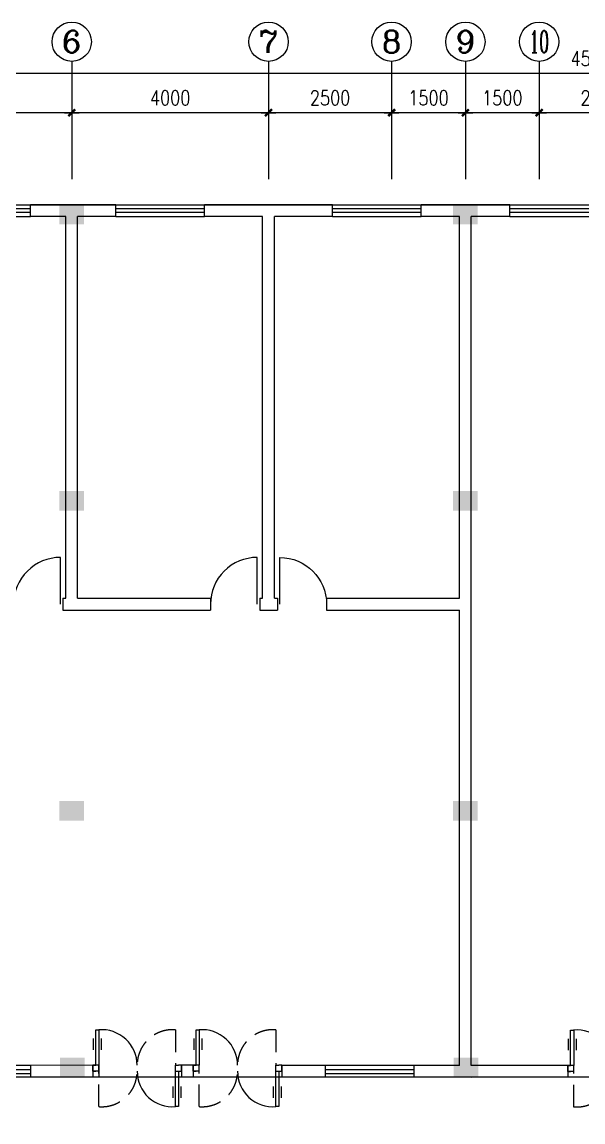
# Model space of a CAD drawing. Header units: millimetres. Extents: x 835 to 55583, y 619 to 39342.
# Drawn here: x 16662 to 28062, y 16978 to 39342 of the extents above; entities that cross this region are included whole.
import ezdxf
from ezdxf.enums import TextEntityAlignment as Align

# ---------------------------------------------------------------- set-up
doc = ezdxf.new("R2010")
doc.units = ezdxf.units.MM
doc.linetypes.add('DASHED2', pattern=[0.375, 0.25, -0.125])
doc.layers.get('Defpoints').update_dxf_attribs({"color": 8})
for name, color, linetype in [('AXIS', 3, 'Continuous'), ('AXIS_TEXT', 7, 'Continuous'), ('COLUMN', 7, 'Continuous'), ('WALL', 255, 'Continuous'), ('WINDOW', 2, 'Continuous'), ('WINDOW_TEXT', 7, 'Continuous'), ('家具', 64, 'Continuous')]:
    doc.layers.add(name, color=color, linetype=linetype)
doc.styles.add('COMPLEX', font='COMPLEX')
doc.styles.add('DIM_FONT', font='SIMPLEX', dxfattribs={"width": 0.8})
doc.styles.add('SIMPLEX', font='SIMPLEX.SHX')
doc.dimstyles.new('AXIS', dxfattribs={"dimtxt": 300, "dimasz": 1, "dimexe": 250, "dimexo": 300, "dimgap": 150, "dimtad": 1, "dimdec": 0, "dimzin": 0, "dimdsep": 46, "dimtxsty": 'DIM_FONT', "dimblk": '_DIMX', "dimcen": 0.09, "dimse1": 1, "dimse2": 1, "dimclrt": 7, "dimadec": 0, "dimazin": 0, "dimtfac": 1, "dimtdec": 0, "dimtix": 1, "dimtmove": 2, "dimatfit": 3, "dimldrblk": '_DIMX', "dimfxl": 1, "dimtolj": 1, "dimtzin": 0, "dimarcsym": 0})

# ---------------------------------------------------------------- blocks, each defined once
blk = doc.blocks.new('_WBLK')
for p, q in [((-0.5, 0.5), (0.5, 0.5)), ((0.5, 0.167), (-0.5, 0.167)), ((0.5, -0.167), (-0.5, -0.167)), ((-0.5, -0.5), (0.5, -0.5))]:
    blk.add_line(p, q)
at = {"layer": 'WINDOW_TEXT', "style": 'SIMPLEX', "flags": 9}
blk.add_attdef('A', text='', height=1, dxfattribs=at).set_placement((0, 1.5), align=Align.MIDDLE)
blk = doc.blocks.new('M_A19UKF')
for p, q in [((-0.467, -0.003), (-0.467, 0.397)), ((-0.467, 0.397), (-0.433, 0.397)), ((-0.433, 0.397), (-0.433, -0.003)), ((-0.495, 0.298), (-0.495, 0.169)), ((-0.405, 0.298), (-0.405, 0.169)), ((-0.5, -0.003), (-0.5, -0.069)), ((-0.433, -0.003), (-0.5, -0.003)), ((-0.5, -0.003), (-0.5, -0.003)), ((-0.5, -0.069), (-0.5, -0.069)), ((-0.5, -0.069), (-0.467, -0.069)), ((-0.433, -0.003), (-0.467, -0.003)), ((-0.433, -0.069), (-0.467, -0.069)), ((-0.433, -0.003), (-0.433, -0.069)), ((0.433, -0.003), (0.433, -0.069)), ((0.433, -0.003), (0.467, -0.003)), ((0.433, -0.003), (0.5, -0.003)), ((0.433, -0.469), (0.433, -0.069)), ((0.433, -0.069), (0.5, -0.069)), ((0.433, -0.069), (0.467, -0.069)), ((0.5, -0.003), (0.467, -0.003)), ((0.467, -0.069), (0.467, -0.469)), ((0.5, -0.069), (0.467, -0.069)), ((0.5, -0.003), (0.5, -0.069)), ((0.5, -0.003), (0.5, -0.003)), ((0.5, -0.069), (0.5, -0.069)), ((0.405, -0.37), (0.405, -0.242)), ((0.495, -0.37), (0.495, -0.242)), ((0.467, -0.469), (0.433, -0.469))]:
    blk.add_line(p, q)
at = {"linetype": 'DASHED2'}
for p, q in [((0.433, 0.397), (0.433, -0.003)), ((-0.433, -0.469), (-0.433, -0.069))]:
    blk.add_line(p, q, dxfattribs=at)
for centre, start, end in [((-0.4, -0.001), 359.8007, 94.7805), ((0.4, -0.071), 179.8007, 274.7805)]:
    blk.add_arc(centre, 0.4, start, end)
for centre, start, end in [((0.4, -0.001), 85.2195, 180.1993), ((-0.4, -0.071), 265.2195, 0.1993)]:
    blk.add_arc(centre, 0.4, start, end, dxfattribs=at)
blk = doc.blocks.new('_FZH')
blk.add_solid([(-0.5, -0.5), (0.5, -0.5), (-0.5, 0.5), (0.5, 0.5)])
blk = doc.blocks.new('_DIMX')
blk.add_line((-150, 0), (150, 0))
at = {"const_width": 50}
blk.add_lwpolyline([(-70, -70), (70, 70)], dxfattribs=at)
blk = doc.blocks.new('*D91')
at = {"layer": 'AXIS', "color": 0, "lineweight": -2}
blk.add_line((24171, 37498), (21673, 37498), dxfattribs=at)
at = {"layer": 'Defpoints', "color": 0}
for p in [(21672, 37498), (21672, 36150), (24172, 36150)]:
    blk.add_point(p, dxfattribs=at)
at = {"layer": 'AXIS', "color": 0, "lineweight": -2, "rotation": 180}
blk.add_blockref('_DIMX', (21672, 37498), dxfattribs=at)
at = {"layer": 'AXIS', "color": 0, "lineweight": -2}
blk.add_blockref('_DIMX', (24172, 37498), dxfattribs=at)
at = {"layer": 'AXIS', "color": 7, "insert": (22922, 37798), "char_height": 300, "attachment_point": 5, "style": 'DIM_FONT'}
blk.add_mtext('\\A1;2500', dxfattribs=at)
blk = doc.blocks.new('*D92')
at = {"layer": 'AXIS', "color": 0, "lineweight": -2}
blk.add_line((50971, 38298), (5673, 38298), dxfattribs=at)
at = {"layer": 'Defpoints', "color": 0}
for p in [(5672, 38298), (5672, 36150), (50972, 36150)]:
    blk.add_point(p, dxfattribs=at)
at = {"layer": 'AXIS', "color": 0, "lineweight": -2, "rotation": 180}
blk.add_blockref('_DIMX', (5672, 38298), dxfattribs=at)
at = {"layer": 'AXIS', "color": 0, "lineweight": -2}
blk.add_blockref('_DIMX', (50972, 38298), dxfattribs=at)
at = {"layer": 'AXIS', "color": 7, "insert": (28322, 38598), "char_height": 300, "attachment_point": 5, "style": 'DIM_FONT'}
blk.add_mtext('\\A1;45300', dxfattribs=at)
blk = doc.blocks.new('*D113')
at = {"layer": 'AXIS', "color": 0, "lineweight": -2}
blk.add_line((21671, 37498), (17673, 37498), dxfattribs=at)
at = {"layer": 'Defpoints', "color": 0}
for p in [(17672, 37498), (17672, 36150), (21672, 36150)]:
    blk.add_point(p, dxfattribs=at)
at = {"layer": 'AXIS', "color": 0, "lineweight": -2, "rotation": 180}
blk.add_blockref('_DIMX', (17672, 37498), dxfattribs=at)
at = {"layer": 'AXIS', "color": 0, "lineweight": -2}
blk.add_blockref('_DIMX', (21672, 37498), dxfattribs=at)
at = {"layer": 'AXIS', "color": 7, "insert": (19672, 37798), "char_height": 300, "attachment_point": 5, "style": 'DIM_FONT'}
blk.add_mtext('\\A1;4000', dxfattribs=at)
blk = doc.blocks.new('*D114')
at = {"layer": 'AXIS', "color": 0, "lineweight": -2}
blk.add_line((17671, 37498), (13673, 37498), dxfattribs=at)
at = {"layer": 'Defpoints', "color": 0}
for p in [(13672, 37498), (13672, 36150), (17672, 36150)]:
    blk.add_point(p, dxfattribs=at)
at = {"layer": 'AXIS', "color": 0, "lineweight": -2, "rotation": 180}
blk.add_blockref('_DIMX', (13672, 37498), dxfattribs=at)
at = {"layer": 'AXIS', "color": 0, "lineweight": -2}
blk.add_blockref('_DIMX', (17672, 37498), dxfattribs=at)
at = {"layer": 'AXIS', "color": 7, "insert": (15672, 37798), "char_height": 300, "attachment_point": 5, "style": 'DIM_FONT'}
blk.add_mtext('\\A1;4000', dxfattribs=at)
blk = doc.blocks.new('_AXISO')
blk.add_circle((0, 0), 0.5)
at = {"layer": 'AXIS_TEXT', "style": 'COMPLEX', "width": 1.041667}
blk.add_attdef('A', text='', height=0.56, dxfattribs=at).set_placement((-0.25, -0.28), (0.25, -0.28), align=Align.FIT)
blk = doc.blocks.new('*D155')
at = {"layer": 'AXIS', "color": 0, "lineweight": -2}
blk.add_line((29671, 37498), (27173, 37498), dxfattribs=at)
at = {"layer": 'Defpoints', "color": 0}
for p in [(27172, 37498), (27172, 36150), (29672, 36150)]:
    blk.add_point(p, dxfattribs=at)
at = {"layer": 'AXIS', "color": 0, "lineweight": -2, "rotation": 180}
blk.add_blockref('_DIMX', (27172, 37498), dxfattribs=at)
at = {"layer": 'AXIS', "color": 0, "lineweight": -2}
blk.add_blockref('_DIMX', (29672, 37498), dxfattribs=at)
at = {"layer": 'AXIS', "color": 7, "insert": (28422, 37798), "char_height": 300, "attachment_point": 5, "style": 'DIM_FONT'}
blk.add_mtext('\\A1;2500', dxfattribs=at)
blk = doc.blocks.new('*D156')
at = {"layer": 'AXIS', "color": 0, "lineweight": -2}
blk.add_line((27171, 37498), (25673, 37498), dxfattribs=at)
at = {"layer": 'Defpoints', "color": 0}
for p in [(25672, 37498), (25672, 36150), (27172, 36150)]:
    blk.add_point(p, dxfattribs=at)
at = {"layer": 'AXIS', "color": 0, "lineweight": -2, "rotation": 180}
blk.add_blockref('_DIMX', (25672, 37498), dxfattribs=at)
at = {"layer": 'AXIS', "color": 0, "lineweight": -2}
blk.add_blockref('_DIMX', (27172, 37498), dxfattribs=at)
at = {"layer": 'AXIS', "color": 7, "insert": (26422, 37798), "char_height": 300, "attachment_point": 5, "style": 'DIM_FONT'}
blk.add_mtext('\\A1;1500', dxfattribs=at)
blk = doc.blocks.new('*D157')
at = {"layer": 'AXIS', "color": 0, "lineweight": -2}
blk.add_line((25671, 37498), (24173, 37498), dxfattribs=at)
at = {"layer": 'Defpoints', "color": 0}
for p in [(24172, 37498), (24172, 36150), (25672, 36150)]:
    blk.add_point(p, dxfattribs=at)
at = {"layer": 'AXIS', "color": 0, "lineweight": -2, "rotation": 180}
blk.add_blockref('_DIMX', (24172, 37498), dxfattribs=at)
at = {"layer": 'AXIS', "color": 0, "lineweight": -2}
blk.add_blockref('_DIMX', (25672, 37498), dxfattribs=at)
at = {"layer": 'AXIS', "color": 7, "insert": (24922, 37798), "char_height": 300, "attachment_point": 5, "style": 'DIM_FONT'}
blk.add_mtext('\\A1;1500', dxfattribs=at)
blk = doc.blocks.new('_DBLK')
blk.add_line((-0.45, 0), (-0.45, -0.95))
blk.add_arc((-0.45, 0), 0.95, 270, 0)
at = {"layer": 'WINDOW_TEXT', "style": 'SIMPLEX', "flags": 9}
blk.add_attdef('A', text='', height=1, dxfattribs=at).set_placement((0, 1.5), align=Align.MIDDLE)

msp = doc.modelspace()

# ---------------------------------------------------------------- linework, layer by layer
at = {"layer": 'AXIS'}
for p, q in [((17671.7, 38541.8), (17671.7, 36149.6)), ((21671.7, 38541.8), (21671.7, 36149.6)), ((24171.7, 38541.8), (24171.7, 36149.6)), ((25671.7, 38541.8), (25671.7, 36149.6)), ((27171.7, 38541.8), (27171.7, 36149.6))]:
    msp.add_line(p, q, dxfattribs=at)
at = {"layer": 'WALL'}
for p, q in [((18571.7, 35625.9), (16831.7, 35625.9)), ((16831.7, 35385.9), (16831.7, 35625.9)), ((18571.7, 35385.9), (18571.7, 35625.9)), ((22971.7, 35625.9), (20371.7, 35625.9)), ((20371.7, 35385.9), (20371.7, 35625.9)), ((22971.7, 35385.9), (22971.7, 35625.9)), ((24771.7, 35385.9), (24771.7, 35625.9)), ((26571.7, 35625.9), (24771.7, 35625.9)), ((26571.7, 35385.9), (26571.7, 35625.9)), ((17551.7, 35385.9), (16831.7, 35385.9)), ((17551.7, 27625.9), (17551.7, 35385.9)), ((17791.7, 27625.9), (17791.7, 35385.9)), ((18571.7, 35385.9), (17791.7, 35385.9)), ((21551.7, 35385.9), (20371.7, 35385.9)), ((21551.7, 27625.9), (21551.7, 35385.9)), ((21791.7, 27625.9), (21791.7, 35385.9)), ((22971.7, 35385.9), (21791.7, 35385.9)), ((25551.7, 35385.9), (24771.7, 35385.9)), ((25551.7, 27625.9), (25551.7, 35385.9)), ((25791.7, 18125.9), (25791.7, 35385.9)), ((26571.7, 35385.9), (25791.7, 35385.9)), ((17491.7, 27625.9), (17551.7, 27625.9)), ((17491.7, 27625.9), (17491.7, 27385.9)), ((17791.7, 27625.9), (20491.7, 27625.9)), ((20491.7, 27625.9), (20491.7, 27385.9)), ((21491.7, 27625.9), (21551.7, 27625.9)), ((21491.7, 27625.9), (21491.7, 27385.9)), ((21791.7, 27625.9), (21851.7, 27625.9)), ((21851.7, 27625.9), (21851.7, 27385.9)), ((22851.7, 27625.9), (25551.7, 27625.9)), ((22851.7, 27625.9), (22851.7, 27385.9)), ((17491.7, 27385.9), (20491.7, 27385.9)), ((21491.7, 27385.9), (21851.7, 27385.9)), ((22851.7, 27385.9), (25551.7, 27385.9)), ((25551.7, 18125.9), (25551.7, 27385.9)), ((18221.7, 18130.9), (16831.7, 18125.9)), ((16831.7, 18125.9), (16831.7, 17885.9)), ((18101.7, 18125.9), (18101.7, 17885.9)), ((18221.7, 18130.9), (18221.7, 17890.9)), ((20141.7, 18130.9), (19901.7, 18130.9)), ((19901.7, 18130.9), (19901.7, 18125.9)), ((19901.7, 18125.9), (19901.7, 17890.9)), ((20141.7, 18130.9), (20141.7, 18130.9)), ((20141.7, 18130.9), (20141.7, 17890.9)), ((21941.7, 18130.9), (21941.7, 17890.9)), ((22821.7, 18125.9), (21941.7, 18125.9)), ((22821.7, 18125.9), (22821.7, 17885.9)), ((24771.7, 18125.9), (24621.7, 18125.9)), ((24621.7, 18125.9), (24621.7, 17885.9)), ((25551.7, 18125.9), (24771.7, 18125.9)), ((27751.7, 18125.9), (25791.7, 18125.9)), ((27751.7, 18125.9), (27751.7, 17885.9)), ((18221.7, 17890.9), (16831.7, 17885.9)), ((20141.7, 17890.9), (19901.7, 17890.9)), ((22821.7, 17885.9), (21941.7, 17885.9)), ((24771.7, 17885.9), (24621.7, 17885.9)), ((25791.3, 17884), (24771.7, 17887.1)), ((27751.7, 17885.9), (25791.3, 17884))]:
    msp.add_line(p, q, dxfattribs=at)
at = {"layer": '家具'}
msp.add_lwpolyline([(51091.7, 35625.9), (51091.7, 7385.9), (33551.7, 7385.9), (33551.7, 17885.9), (5551.7, 17885.9), (5551.7, 35625.9)], close=True, dxfattribs=at)

# ---------------------------------------------------------------- block references
at = {"layer": 'AXIS'}
ref = msp.add_blockref('_AXISO', (17671.7, 38941.8), dxfattribs=dict(at, xscale=800, yscale=800, zscale=800))
ref.add_attrib('A', '6', dxfattribs={"layer": 'AXIS_TEXT', "height": 448, "style": 'COMPLEX', "width": 1.339286}).set_placement((17471.7, 38717.8), (17871.7, 38717.8), align=Align.FIT)
ref = msp.add_blockref('_AXISO', (21671.7, 38941.8), dxfattribs=dict(at, xscale=800, yscale=800, zscale=800))
ref.add_attrib('A', '7', dxfattribs={"layer": 'AXIS_TEXT', "height": 448, "style": 'COMPLEX', "width": 1.339286}).set_placement((21471.7, 38717.8), (21871.7, 38717.8), align=Align.FIT)
ref = msp.add_blockref('_AXISO', (24171.7, 38941.8), dxfattribs=dict(at, xscale=800, yscale=800, zscale=800))
ref.add_attrib('A', '8', dxfattribs={"layer": 'AXIS_TEXT', "height": 448, "style": 'COMPLEX', "width": 1.339286}).set_placement((23971.7, 38717.8), (24371.7, 38717.8), align=Align.FIT)
ref = msp.add_blockref('_AXISO', (25671.7, 38941.8), dxfattribs=dict(at, xscale=800, yscale=800, zscale=800))
ref.add_attrib('A', '9', dxfattribs={"layer": 'AXIS_TEXT', "height": 448, "style": 'COMPLEX', "width": 1.339286}).set_placement((25471.7, 38717.8), (25871.7, 38717.8), align=Align.FIT)
ref = msp.add_blockref('_AXISO', (27171.7, 38941.8), dxfattribs=dict(at, xscale=800, yscale=800, zscale=800))
ref.add_attrib('A', '10', dxfattribs={"layer": 'AXIS_TEXT', "height": 448, "style": 'COMPLEX', "width": 0.646552}).set_placement((26971.7, 38717.8), (27371.7, 38717.8), align=Align.FIT)
at = {"layer": 'COLUMN', "xscale": 400, "yscale": 500, "zscale": 400, "rotation": 270}
for p in [(17671.7, 35425.9), (25671.7, 35425.9), (17671.7, 29605.9), (25671.7, 29605.9), (17671.7, 23305.9), (25671.7, 23305.9), (17681.7, 18085.9), (25681.7, 18085.9)]:
    msp.add_blockref('_FZH', p, dxfattribs=at)
at = {"layer": 'WINDOW', "xscale": 1800, "zscale": 1800}
for p, yscale in [((15931.7, 35505.9), 240), ((19471.7, 35505.9), 239.9999999850988), ((23871.7, 35505.9), 240.0000000149012), ((27471.7, 35505.9), 240.0000000149012)]:
    msp.add_blockref('_WBLK', p, dxfattribs=dict(at, yscale=yscale))
at = {"layer": 'WINDOW', "rotation": 180}
for name, p, xscale, yscale, zscale in [('_DBLK', (16991.7, 27505.9), 1000, 1000, 1000), ('_DBLK', (20991.7, 27505.9), 1000, 1000, 1000), ('_DBLK', (22351.7, 27505.9), -1000, 1000, 1000), ('M_A19UKF', (19001.7, 18005.9), 1800, 1800, 1800), ('M_A19UKF', (21041.7, 18005.9), 1800, 1800, 1800), ('M_A19UKF', (28651.7, 18000.9), 1800, 1800, 1800), ('_WBLK', (15931.7, 18005.9), 1800, 240, 1800), ('_WBLK', (23721.7, 18005.9), 1800, 240, 1800)]:
    msp.add_blockref(name, p, dxfattribs=dict(at, xscale=xscale, yscale=yscale, zscale=zscale))

# ---------------------------------------------------------------- dimensions: what is measured, and where the dimension line sits
at = {"layer": 'AXIS'}
dim = msp.add_aligned_dim(p1=(50971.7, 36149.6), p2=(5671.7, 36149.6), distance=-2148.8, dimstyle='AXIS', dxfattribs=at)
dim.commit()
dim.dimension.update_dxf_attribs({"geometry": '*D92', "text_midpoint": (28321.7, 38598.4)})
for base, p1, p2, picture, middle in [((13671.7, 37498.4), (17671.7, 36149.6), (13671.7, 36149.6), '*D114', (15671.7, 37798.4)), ((17671.7, 37498.4), (21671.7, 36149.6), (17671.7, 36149.6), '*D113', (19671.7, 37798.4)), ((21671.7, 37498.4), (24171.7, 36149.6), (21671.7, 36149.6), '*D91', (22921.7, 37798.4)), ((24171.7, 37498.4), (25671.7, 36149.6), (24171.7, 36149.6), '*D157', (24921.7, 37798.4)), ((25671.7, 37498.4), (27171.7, 36149.6), (25671.7, 36149.6), '*D156', (26421.7, 37798.4)), ((27171.7, 37498.4), (29671.7, 36149.6), (27171.7, 36149.6), '*D155', (28421.7, 37798.4))]:
    dim = msp.add_linear_dim(base=base, p1=p1, p2=p2, dimstyle='AXIS', dxfattribs=at)
    dim.commit()
    dim.dimension.update_dxf_attribs({"geometry": picture, "text_midpoint": middle})

doc.saveas('drawing.dxf')
